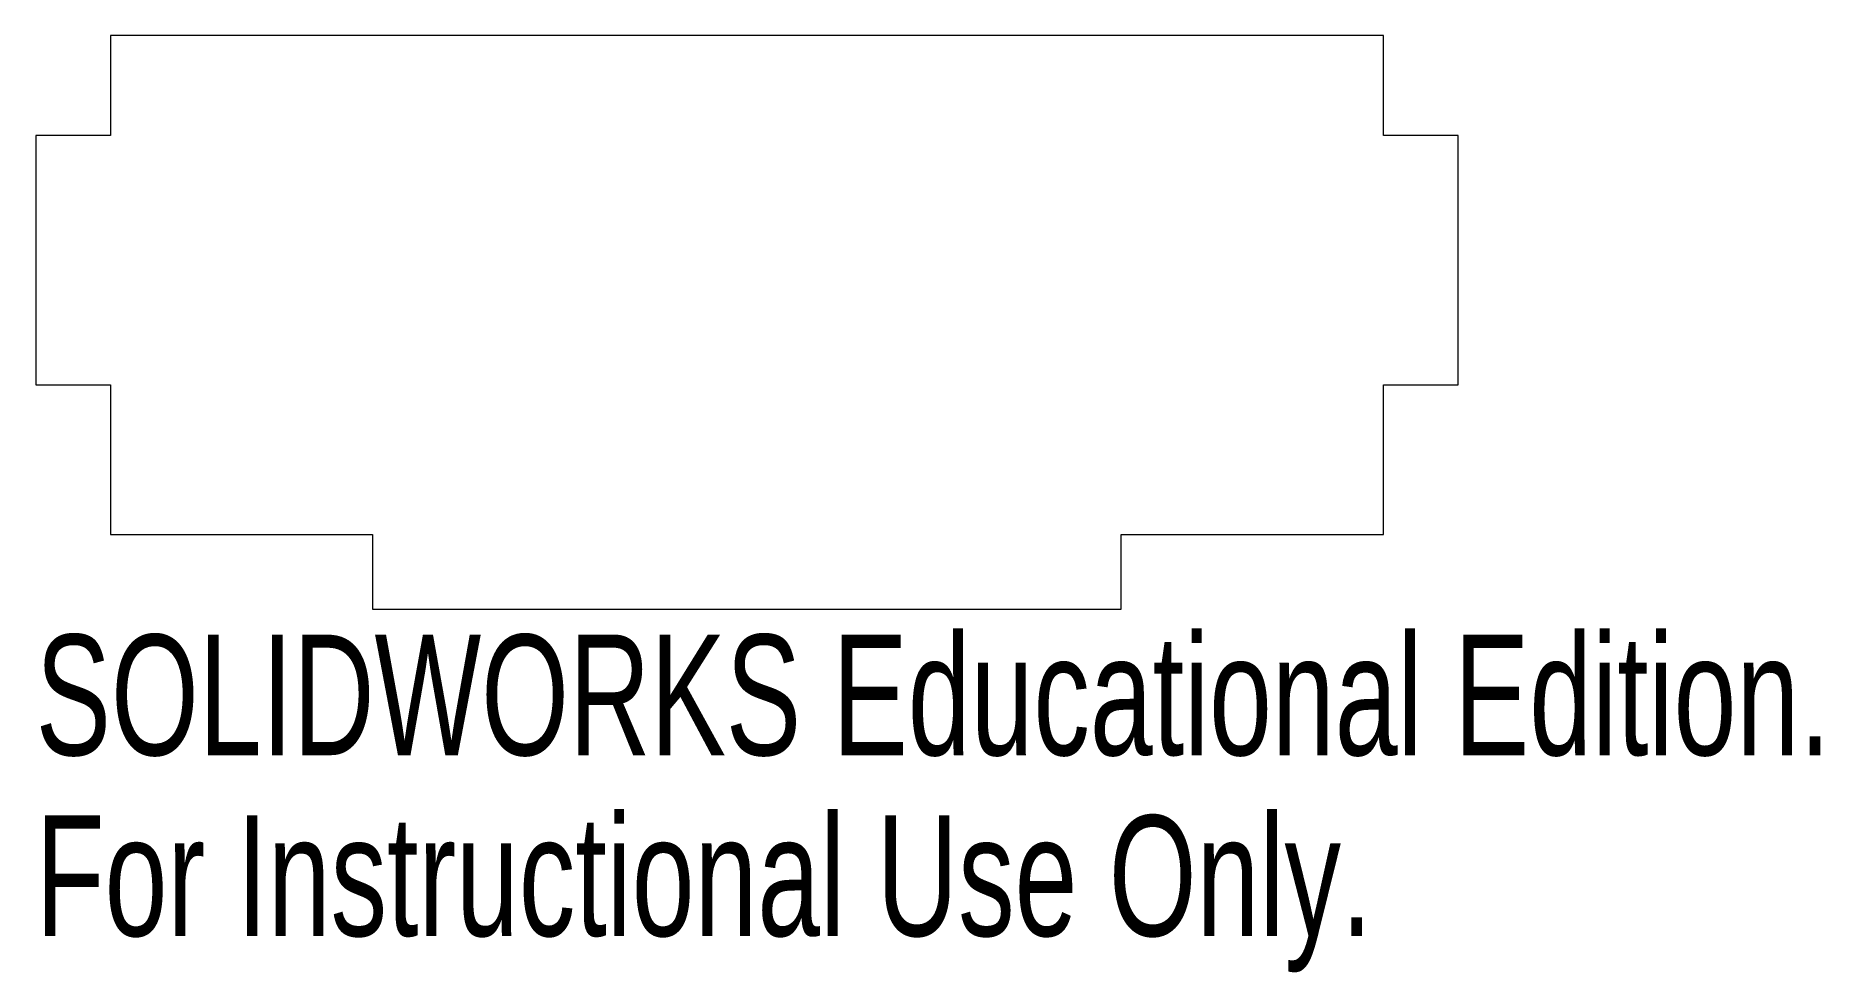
# Model space of a CAD drawing. Header units: millimetres. Extents: x -2.85 to 4.3, y -2.76 to 1.
import ezdxf

# ---------------------------------------------------------------- set-up
doc = ezdxf.new("R2010")
doc.units = ezdxf.units.MM
doc.styles.add('SLDTEXTSTYLE0', font='TXT', dxfattribs={"width": 0.7})

msp = doc.modelspace()

# ---------------------------------------------------------------- linework, layer by layer
at = {"color": 7, "linetype": 'Continuous', "lineweight": 15}
for p, q in [((-2.55, 1), (-2.55, 0.6)), ((2.55, 1), (-2.55, 1)), ((2.55, 0.6), (2.55, 1)), ((-2.85, 0.6), (-2.85, -0.4)), ((-2.55, 0.6), (-2.85, 0.6)), ((2.85, 0.6), (2.55, 0.6)), ((2.85, -0.4), (2.85, 0.6)), ((-2.85, -0.4), (-2.55, -0.4)), ((-2.55, -0.4), (-2.55, -1)), ((2.55, -0.4), (2.85, -0.4)), ((2.55, -1), (2.55, -0.4)), ((-2.55, -1), (-1.5, -1)), ((-1.5, -1), (-1.5, -1.3)), ((1.5, -1.3), (1.5, -1)), ((1.5, -1), (2.55, -1)), ((-1.5, -1.3), (1.5, -1.3))]:
    msp.add_line(p, q, dxfattribs=at)

# ---------------------------------------------------------------- texts
at = {"color": 7, "linetype": 'Continuous', "char_height": 0.483362, "attachment_point": 1, "style": 'SLDTEXTSTYLE0'}
for s, insert in [('SOLIDWORKS Educational Edition.', (-2.85, -1.402)), ('For Instructional Use Only.', (-2.85, -2.127))]:
    msp.add_mtext(s, dxfattribs=dict(at, insert=insert))

doc.saveas('drawing.dxf')
